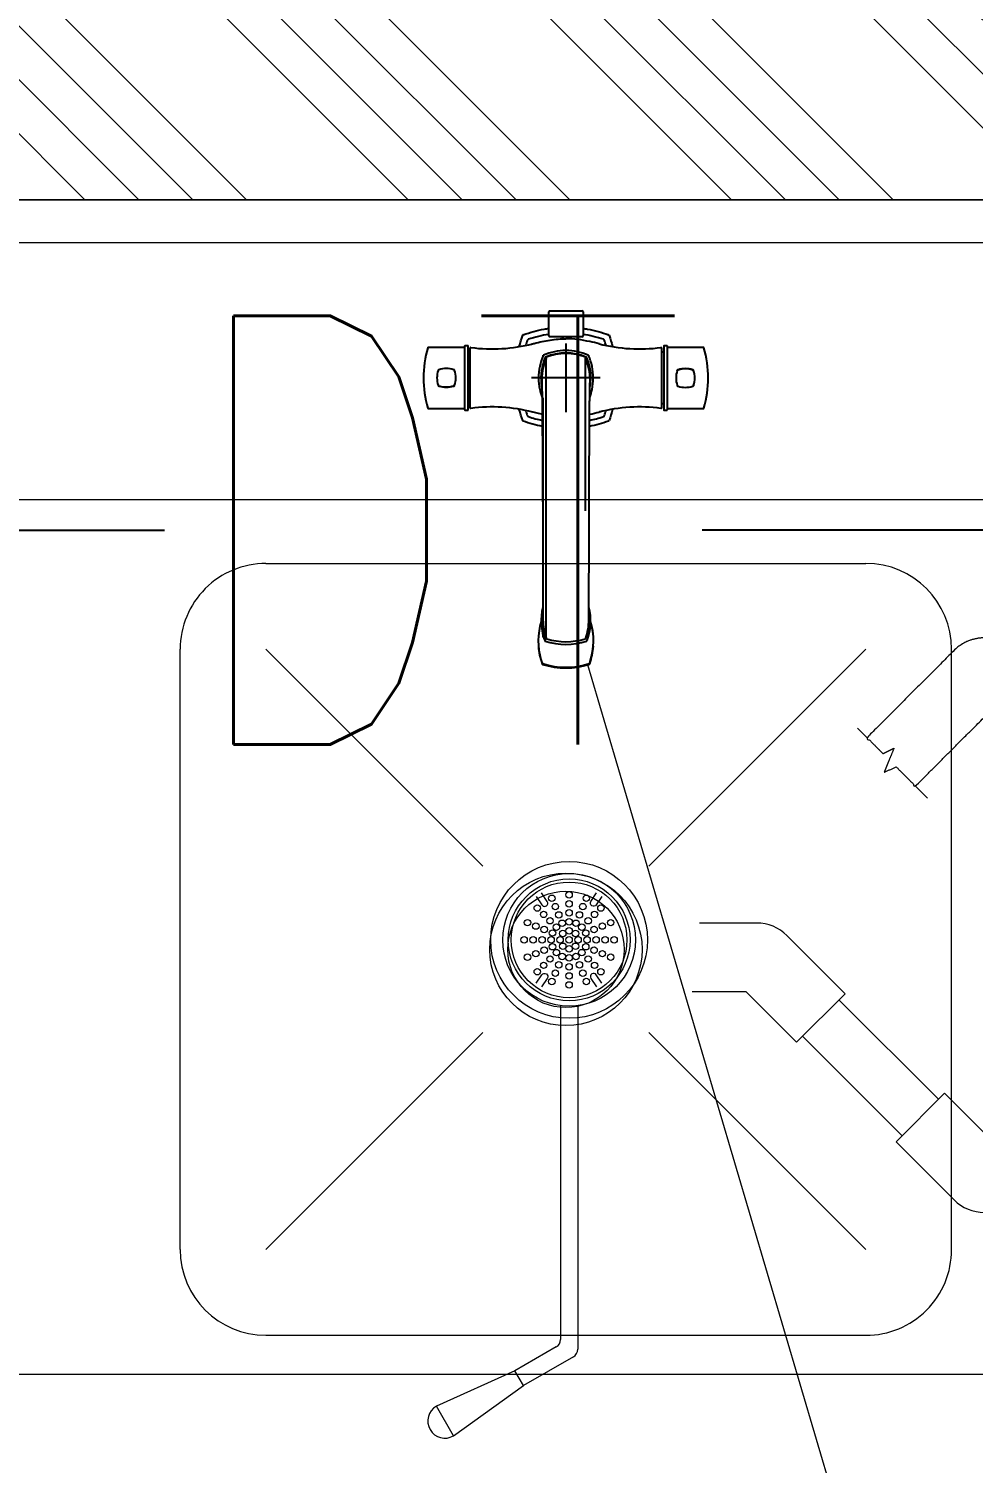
# Model space of a CAD drawing. Header units: millimetres. Extents: x -774950 to -670403, y -1165325 to -1109738.
# Drawn here: x -687709 to -687158, y -1157152 to -1156316 of the extents above; entities that cross this region are included whole.
import ezdxf
from ezdxf.lldxf.tags import DXFTag

# ---------------------------------------------------------------- set-up
doc = ezdxf.new("R2010")
doc.units = ezdxf.units.MM
doc.header["$LTSCALE"] = 3000
doc.header["$MEASUREMENT"] = 0
doc.header["$PDMODE"] = 35
doc.header["$PDSIZE"] = -100
doc.layers.get('0').update_dxf_attribs({"linetype": 'CONTINUOUS'})
doc.layers.get('DEFPOINTS').update_dxf_attribs({"linetype": 'CONTINUOUS'})
for name, color, linetype, lineweight in [('150 mm WALL', 134, 'CONTINUOUS', 25), ('A-WALL', 26, 'CONTINUOUS', 25), ('AR_01_WALL', 134, 'CONTINUOUS', 20), ('KIT.EQUIP', 7, 'CONTINUOUS', 0)]:
    doc.layers.add(name, color=color, linetype=linetype, lineweight=lineweight)
doc.layers.add('HATCH', color=8, linetype='CONTINUOUS')
doc.layers.add('TOA-WALL-DADO TILE', color=136, linetype='CONTINUOUS')
doc.styles.get("Standard").update_dxf_attribs({"font": 'simplex.shx', "width": 0.75})
tags = doc.linetypes.add('CENTER2', pattern=[28.575, 19.05, -3.175, 3.175, -3.175]).pattern_tags.tags
tags[10:11] = [DXFTag(74, 4), DXFTag(75, 0), DXFTag(340, '0'), DXFTag(46, 0.0), DXFTag(50, 0.0), DXFTag(44, 0.0), DXFTag(45, 0.0)]
tags[8:9] = [DXFTag(74, 4), DXFTag(75, 0), DXFTag(340, '0'), DXFTag(46, 0.0), DXFTag(50, 0.0), DXFTag(44, 0.0), DXFTag(45, 0.0)]
tags[6:7] = [DXFTag(74, 4), DXFTag(75, 0), DXFTag(340, '0'), DXFTag(46, 0.0), DXFTag(50, 0.0), DXFTag(44, 0.0), DXFTag(45, 0.0)]
tags[4:5] = [DXFTag(74, 4), DXFTag(75, 0), DXFTag(340, '0'), DXFTag(46, 0.0), DXFTag(50, 0.0), DXFTag(44, 0.0), DXFTag(45, 0.0)]
doc.dimstyles.new('DIM @ 150', dxfattribs={"dimtxt": 250, "dimasz": 100, "dimexe": 1, "dimexo": 0, "dimgap": 0.5, "dimtad": 0, "dimdec": 0, "dimzin": 0, "dimdsep": 46, "dimtxsty": 'Standard', "dimblk": 'ARCHTICK', "dimcen": -2, "dimclrd": 8, "dimclre": 8, "dimclrt": 256, "dimadec": 0, "dimazin": 0, "dimtfac": 1, "dimtdec": 0, "dimtofl": 0, "dimtmove": 0, "dimatfit": 3, "dimldrblk": 'OPEN90', "dimfxl": 0, "dimtolj": 1, "dimtzin": 0, "dimlwd": -1, "dimlwe": -1, "dimarcsym": 0})

# ---------------------------------------------------------------- blocks, each defined once
blk = doc.blocks.new('vw layout final block')
at = {"layer": 'A-WALL'}
blk.add_arc((-585636.23, -796985.61), 273600, 256.4814181, 278.3728795, dxfattribs=at)
blk = doc.blocks.new('*U458')
at = {"layer": 'AR_01_WALL'}
h = blk.add_hatch(dxfattribs=at)
h.set_pattern_fill('ANSI34', color=8, scale=7, angle=90)
h.set_pattern_definition([(135, (951725.34, 6184.83), (-94.29269, -94.29269), []), (135, (951725.34, 6216.26), (-94.29269, -94.29269), []), (135, (951725.34, 6247.69), (-94.29269, -94.29269), []), (135, (951725.34, 6279.12), (-94.29269, -94.29269), [])])
h.paths.add_polyline_path([(284136.77, 139951.39), (289584.05, 139951.39), (289584.05, 139751.39), (284136.77, 139751.39)])
blk.add_lwpolyline([(284136.77, 139951.39), (289584.05, 139951.39), (289584.05, 139751.39), (284136.77, 139751.39), (284136.77, 139951.39)], dxfattribs=at)
blk = doc.blocks.new('A$C8e77bee2')
at = {"layer": 'KIT.EQUIP'}
for p, q in [((-334.93, 67.45), (-317.61, 77.45)), ((-296.94, 31.65), (-317.61, 77.45)), ((-334.93, 67.45), (-305.6, 26.65)), ((-305.6, 26.65), (-296.94, 31.65)), ((-288.77, -2.5), (-305.6, 26.65)), ((-283, 7.5), (-296.94, 31.65)), ((-84.44, 5), (-278.67, 5)), ((-84.44, -5), (-284.44, -5))]:
    blk.add_line(p, q, dxfattribs=at)
for points in [[(-71.01, 19.15), (-66.09, 15.86, -1), (-68.17, 12.74), (-73.09, 16.03)], [(-20.43, 19.15), (-25.35, 15.86, 1), (-23.27, 12.74), (-18.35, 16.03)], [(-71.01, -19.15), (-66.09, -15.86, 1), (-68.17, -12.74), (-73.09, -16.03)], [(-20.43, -19.15), (-25.35, -15.86, -1), (-23.27, -12.74), (-18.35, -16.03)]]:
    blk.add_lwpolyline(points, format="xyb", dxfattribs=at)
at = {"layer": 'KIT.EQUIP', "color": 8, "ltscale": 0.5}
for radius in [45.72, 38.72, 35.56, 33.72]:
    blk.add_circle((-45.72, 0), radius, dxfattribs=at)
at = {"layer": 'KIT.EQUIP'}
for centre in [(-55.77, 24.25), (-45.72, 26.25), (-35.67, 24.25), (-64.28, 18.56), (-53.76, 19.4), (-45.72, 21), (-45.72, 15.75), (-37.68, 19.4), (-27.16, 18.56), (-69.97, 10.05), (-65.12, 8.04), (-60.57, 14.85), (-56.86, 11.14), (-53.14, 7.42), (-51.75, 14.55), (-49.74, 9.7), (-45.72, 10.5), (-41.7, 9.7), (-39.69, 14.55), (-38.3, 7.42), (-34.58, 11.14), (-30.87, 14.85), (-26.32, 8.04), (-21.47, 10.05), (-71.97, 0), (-66.72, 0), (-61.47, 0), (-60.27, 6.03), (-56.22, 0), (-55.42, 4.02), (-50.97, 0), (-49.43, 3.71), (-45.72, 5.25), (-45.72, 0), (-42.01, 3.71), (-40.47, 0), (-36.02, 4.02), (-35.22, 0), (-31.17, 6.03), (-29.97, 0), (-24.72, 0), (-19.47, 0), (-69.97, -10.05), (-65.12, -8.04), (-60.27, -6.03), (-55.42, -4.02), (-53.14, -7.42), (-49.74, -9.7), (-49.43, -3.71), (-45.72, -5.25), (-42.01, -3.71), (-41.7, -9.7), (-38.3, -7.42), (-36.02, -4.02), (-31.17, -6.03), (-26.32, -8.04), (-21.47, -10.05), (-64.28, -18.56), (-60.57, -14.85), (-56.86, -11.14), (-51.75, -14.55), (-45.72, -10.5), (-45.72, -15.75), (-39.69, -14.55), (-34.58, -11.14), (-30.87, -14.85), (-27.16, -18.56), (-55.77, -24.25), (-53.76, -19.4), (-45.72, -21), (-45.72, -26.25), (-37.68, -19.4), (-35.67, -24.25)]:
    blk.add_circle(centre, 1.88, dxfattribs=at)
for centre, radius, start, end in [((-326.27, 72.45), 9.95, 30, 210), ((-278.67, 10), 5, 210, 270), ((-284.44, 0), 5, 210, 270)]:
    blk.add_arc(centre, radius, start, end, dxfattribs=at)
blk = doc.blocks.new('mixer')
at = {"color": 7, "linetype": 'Continuous'}
for p, q in [((-697614.57, -966509.13), (-697614.88, -966510.06)), ((-697614.55, -966508.68), (-697614.67, -966509.03)), ((-697586.67, -966509.03), (-697586.78, -966508.68)), ((-697616.77, -966521.58), (-697616.77, -966521.74)), ((-697584.56, -966521.74), (-697584.56, -966521.58)), ((-697615.07, -966533.65), (-697615.07, -966533.98)), ((-697586.27, -966533.98), (-697586.27, -966533.65)), ((-697612.19, -966597.99), (-697612.19, -966686.87)), ((-697589.15, -966598.27), (-697589.15, -966686.6)), ((-697659.97, -966657.59), (-697680.94, -966657.59)), ((-697659.69, -966659.39), (-697659.69, -966656.73)), ((-697657.9, -966656.6), (-697659.5, -966656.6)), ((-697657.71, -966659.38), (-697657.71, -966656.73)), ((-697656.67, -966658.15), (-697656.67, -966692.64)), ((-697544.67, -966692.64), (-697544.67, -966658.15)), ((-697543.63, -966656.73), (-697543.63, -966691.32)), ((-697541.84, -966656.6), (-697543.44, -966656.6)), ((-697541.65, -966656.73), (-697541.65, -966691.32)), ((-697520.39, -966657.59), (-697541.37, -966657.59)), ((-697659.69, -966694.05), (-697659.69, -966659.46)), ((-697657.71, -966694.05), (-697657.71, -966659.46)), ((-697656.67, -966660.46), (-697657.71, -966660.45)), ((-697543.63, -966660.45), (-697544.67, -966660.46)), ((-697600.67, -966677.28), (-697600.67, -966673.5)), ((-697614.91, -966678.39), (-697615.02, -966678.39)), ((-697614.93, -966678.29), (-697614.99, -966678.29)), ((-697602.56, -966675.39), (-697599.23, -966675.39)), ((-697586.31, -966678.39), (-697586.42, -966678.39)), ((-697586.41, -966678.29), (-697586.34, -966678.29)), ((-697657.71, -966690.33), (-697656.67, -966690.33)), ((-697613.95, -966688.4), (-697613.93, -966688.45)), ((-697613.93, -966688.45), (-697613.9, -966688.52)), ((-697613.89, -966688.55), (-697613.86, -966688.58)), ((-697613.86, -966688.58), (-697613.86, -966688.58)), ((-697613.8, -966688.63), (-697613.73, -966688.66)), ((-697613.73, -966688.66), (-697613.68, -966688.68)), ((-697612.81, -966687.25), (-697612.81, -966687.25)), ((-697612.53, -966687.53), (-697612.53, -966687.53)), ((-697588.8, -966687.53), (-697588.8, -966687.53)), ((-697588.53, -966687.25), (-697588.53, -966687.25)), ((-697587.66, -966688.68), (-697587.61, -966688.66)), ((-697587.61, -966688.66), (-697587.54, -966688.63)), ((-697587.5, -966688.61), (-697587.48, -966688.58)), ((-697587.48, -966688.58), (-697587.47, -966688.58)), ((-697587.43, -966688.52), (-697587.4, -966688.45)), ((-697587.4, -966688.45), (-697587.38, -966688.4)), ((-697544.67, -966690.33), (-697543.63, -966690.33)), ((-697543.63, -966691.4), (-697543.63, -966694.05)), ((-697541.65, -966691.39), (-697541.65, -966694.05)), ((-697680.94, -966693.19), (-697659.97, -966693.19)), ((-697659.5, -966694.19), (-697657.9, -966694.19)), ((-697610.66, -966713.92), (-697610.66, -966699.93)), ((-697610.16, -966699.43), (-697591.17, -966699.43)), ((-697602.39, -966698.16), (-697602.39, -966699.43)), ((-697598.94, -966699.43), (-697598.94, -966698.16)), ((-697590.67, -966699.93), (-697590.67, -966713.92)), ((-697543.44, -966694.19), (-697541.84, -966694.19)), ((-697541.37, -966693.19), (-697520.39, -966693.19)), ((-697591.17, -966714.42), (-697610.16, -966714.42))]:
    blk.add_line(p, q, dxfattribs=at)
at = {"color": 7, "linetype": 'CENTER2'}
for p, q in [((-697600.67, -966695.39), (-697600.67, -966655.39)), ((-697620.67, -966675.39), (-697580.67, -966675.39))]:
    blk.add_line(p, q, dxfattribs=at)
at = {"color": 7, "linetype": 'Continuous'}
for centre, radius, start, end in [((-697600.67, -966551.69), 45.36, 72.55668, 107.4449), ((-697600.67, -966551.76), 45.04, 72.45133, 107.54309), ((-697578.58, -966522.02), 38.2, 161.77982, 197.29412), ((-697578.02, -966521.59), 38.75, 160.62167, 176.15859), ((-697614.47, -966508.75), 0.11, 142.2874, 169.76214), ((-697614.14, -966508.84), 0.449, 107.06677, 159.83716), ((-697614.09, -966509.3), 0.5, 107.59335, 160.48194), ((-697587.24, -966509.3), 0.5, 19.51806, 72.40665), ((-697587.19, -966508.82), 0.433, 19.11087, 73.9931), ((-697623.3, -966521.59), 38.74, 3.83845, 19.38153), ((-697612.05, -966518.19), 26.86, 15.17605, 19.71988), ((-697622.75, -966522.02), 38.2, 342.71513, 16.4548), ((-697578.02, -966521.59), 38.75, 179.23526, 179.99477), ((-697578.03, -966521.74), 38.75, 180, 180.91858), ((-697582.28, -966534.33), 31.77, 160.37286, 180.0093), ((-697612.56, -966522.41), 0.5, 108.20791, 159.81076), ((-697600.67, -966558.67), 38.66, 71.84366, 108.15634), ((-697611.73, -966523.8), 0.5, 107.06419, 160.90403), ((-697600.67, -966559.34), 37.74, 72.71225, 107.28603), ((-697589.6, -966523.8), 0.5, 19.09597, 72.93581), ((-552075.72, -966598.27), 145513.43, 179.9708715, 180.0268407), ((-697619.06, -966534.33), 31.77, 359.98984, 19.62593), ((-697588.78, -966522.41), 0.5, 20.18924, 71.79209), ((-849007.77, -966597.99), 151420.58, 359.975095, 0.0279226), ((-697623.3, -966521.59), 38.74, 0.00523, 0.99831), ((-697623.3, -966521.74), 38.74, 359.15124, 0), ((-697578.03, -966521.74), 38.75, 186.46921, 197.14084), ((-697620.43, -966675.39), 63.29, 163.87676, 196.12324), ((-697659.97, -966657.89), 0.3, 20.67473, 90.00625), ((-697656.17, -966658.15), 0.5, 83.43107, 180), ((-697643.65, -966563.95), 94.52, 262.42401, 284.49821), ((-697625.38, -966650.68), 0.5, 109.71868, 160.28135), ((-697559.44, -966675.39), 67.39, 161.04677, 163.55583), ((-697622.35, -966653.7), 0.852, 103.14942, 166.81739), ((-697600.4, -966718.19), 68.98, 101.76208, 108.72603), ((-697702.74, -966329.85), 335.94, 284.13726, 284.22943), ((-697600.94, -966718.19), 68.98, 71.2748, 78.23561), ((-697557.67, -966563.77), 94.7, 255.52301, 277.55523), ((-697578.98, -966653.7), 0.852, 13.19105, 76.90081), ((-697641.89, -966675.39), 67.39, 16.4582, 18.95322), ((-697575.96, -966650.68), 0.5, 19.71868, 70.28135), ((-697545.17, -966658.15), 0.5, 360, 96.26083), ((-697541.37, -966657.89), 0.3, 89.99374, 159.32498), ((-697580.91, -966675.39), 63.29, 343.87676, 16.12324), ((-697661.89, -966675.37), 13.98, 161.99937, 198.00068), ((-697671.75, -966672.13), 3.6, 160.17204, 162.40576), ((-697674.4, -966671.19), 0.797, 143.32859, 155.72332), ((-697674.56, -966671.36), 0.797, 114.27618, 126.67192), ((-697667.77, -966691.89), 22.42, 108.05224, 108.52477), ((-697670.39, -966683.87), 13.98, 71.99932, 108.00063), ((-697667.16, -966674), 3.6, 70.17207, 72.40526), ((-697666.22, -966671.35), 0.791, 53.2674, 65.75836), ((-697666.39, -966671.2), 0.804, 24.28768, 36.58644), ((-697685.77, -966677.62), 21.22, 18.05615, 18.55468), ((-697678.9, -966675.37), 13.98, 341.99932, 18.00063), ((-697584.71, -966675.39), 30.5, 169.8099, 192.72606), ((-697616.62, -966675.39), 30.5, 354.34678, 10.51995), ((-697522.44, -966675.42), 13.98, 161.99932, 198.00063), ((-697515.59, -966677.65), 21.18, 161.45491, 161.95429), ((-697534.95, -966671.24), 0.798, 143.35243, 155.74725), ((-697535.11, -966671.41), 0.798, 114.25322, 126.6471), ((-697528.78, -966690.55), 20.96, 108.04297, 108.54778), ((-697530.94, -966683.92), 13.98, 71.99937, 108.00069), ((-697530.92, -966683.66), 13.53, 72.60459, 107.83963), ((-697527.71, -966674.06), 3.6, 70.1744, 72.4054), ((-697526.77, -966671.41), 0.805, 53.41403, 65.71186), ((-697529.24, -966672.17), 3.08, 17.4195, 19.48373), ((-697526.93, -966671.24), 0.791, 24.24114, 36.73311), ((-697547.02, -966677.89), 21.95, 18.03716, 18.51989), ((-697539.45, -966675.42), 13.98, 341.99937, 18.00068), ((-697654.31, -966672.89), 21.95, 198.03716, 198.51989), ((-697674.41, -966679.54), 0.791, 204.24114, 216.73311), ((-697674.56, -966679.37), 0.805, 233.41403, 245.71186), ((-697672.09, -966678.61), 3.08, 197.4195, 199.48373), ((-697673.62, -966676.73), 3.6, 250.1744, 252.4054), ((-697670.39, -966666.86), 13.98, 251.99937, 288.00069), ((-697670.42, -966667.12), 13.53, 252.16051, 287.83963), ((-697672.56, -966660.23), 20.96, 288.04297, 288.54778), ((-697666.22, -966679.37), 0.798, 294.25322, 306.6471), ((-697666.39, -966679.54), 0.798, 323.35243, 335.74725), ((-697685.74, -966673.13), 21.18, 341.45491, 341.95429), ((-697584.17, -966675.39), 31, 185.55344, 202.01989), ((-697617.17, -966675.39), 31, 337.98011, 354.44656), ((-697515.56, -966673.16), 21.22, 198.05615, 198.55468), ((-697534.94, -966679.58), 0.804, 204.28768, 216.58644), ((-697535.12, -966679.43), 0.791, 233.2674, 245.75836), ((-697534.17, -966676.78), 3.6, 250.17207, 252.40526), ((-697530.94, -966666.91), 13.98, 251.99932, 288.00063), ((-697533.57, -966658.89), 22.42, 288.05224, 288.52477), ((-697526.77, -966679.42), 0.797, 294.27618, 306.67192), ((-697526.93, -966679.59), 0.797, 323.32859, 335.72332), ((-697529.58, -966678.65), 3.6, 340.17204, 342.40576), ((-697612.44, -966686.83), 0.5, 202.01989, 247.28981), ((-697584.71, -966675.39), 30.5, 202.50874, 202.89384), ((-697612.34, -966687.07), 0.5, 202.09047, 247.91083), ((-697600.67, -966658.69), 31, 247.28981, 250.49702), ((-697600.67, -966659.43), 30.5, 247.10779, 292.89221), ((-849032.77, -966597.99), 151420.58, 359.96646, 359.9664848), ((-697589.61, -966686.45), 0.507, 288.43833, 302.77145), ((-632607.24, -966603.73), 64982.26, 180.0733587, 180.0733604), ((-697589.51, -966686.52), 0.393, 280.73308, 335.26496), ((-552075.72, -966598.27), 145513.43, 180.034766, 180.0347915), ((-697600.67, -966658.69), 31, 292.42128, 292.71019), ((-697588.99, -966687.07), 0.5, 292.08917, 337.90953), ((-697588.89, -966686.83), 0.5, 292.71019, 337.98011), ((-697616.62, -966675.39), 30.5, 337.10608, 337.54378), ((-697659.97, -966692.89), 0.3, 269.99374, 339.32498), ((-697656.17, -966692.64), 0.5, 180, 276.2608), ((-697643.66, -966787.01), 94.7, 75.52301, 97.55523), ((-697559.44, -966675.39), 67.39, 196.4582, 198.95322), ((-697622.35, -966697.09), 0.852, 193.19091, 256.9006), ((-697600.4, -966632.59), 68.98, 251.2748, 261.43923), ((-697610.16, -966699.93), 0.5, 90.00436, 179.99564), ((-697591.17, -966699.93), 0.5, 0.00436, 89.99564), ((-697600.94, -966632.59), 68.98, 278.55957, 288.72603), ((-697557.68, -966786.83), 94.52, 82.42401, 104.49821), ((-697498.59, -967020.93), 335.94, 104.13726, 104.22943), ((-697578.98, -966697.09), 0.852, 283.14918, 346.81592), ((-697641.89, -966675.39), 67.39, 341.04672, 343.55584), ((-697545.17, -966692.64), 0.5, 263.43109, 0), ((-697541.37, -966692.89), 0.3, 200.67473, 270.00625), ((-697625.38, -966700.1), 0.5, 199.71868, 250.28135), ((-697575.96, -966700.1), 0.5, 289.71868, 340.28135), ((-697610.16, -966713.92), 0.5, 180.00436, 269.99564), ((-697591.17, -966713.92), 0.5, 270.00436, 359.99564)]:
    blk.add_arc(centre, radius, start, end, dxfattribs=at)
for centre, major_axis, ratio, start_param, end_param in [((-697578.37, -966533.98), (36.7, 0), 0.945802, 2.806892, 3.36911), ((-697578.37, -966533.65), (36.7, 0), 0.945802, 2.806892, 3.141593), ((-697612.56, -966522.41), (0.469, -0.173), 0.306724, 3.141593, 3.253905), ((-697611.73, -966523.8), (0.472, -0.164), 0.308621, 3.141593, 3.258188), ((-697589.6, -966523.8), (-0.472, -0.164), 0.308621, 3.024998, 3.141593), ((-697588.78, -966522.41), (-0.469, -0.173), 0.306724, 3.02928, 3.141593), ((-697622.97, -966533.65), (-36.7, 0), 0.945802, 3.141593, 3.476293), ((-697622.97, -966533.98), (-36.7, 0), 0.945802, 2.918343, 3.476293)]:
    blk.add_ellipse(centre, major_axis=major_axis, ratio=ratio, start_param=start_param, end_param=end_param, dxfattribs=at)
for points, knots in [([(-697614.27, -966508.41), (-697614.27, -966508.41), (-697614.27, -966508.41), (-697614.27, -966508.41), (-697614.26, -966508.41), (-697614.26, -966508.43), (-697614.26, -966508.43)], [0.5699776, 0.5699776, 0.5699776, 0.5699776, 0.6270562, 0.7523963, 0.8880914, 1, 1, 1, 1]), ([(-697587.07, -966508.43), (-697587.07, -966508.43), (-697587.07, -966508.41), (-697587.07, -966508.41), (-697587.07, -966508.41), (-697587.07, -966508.41), (-697587.07, -966508.41)], [0, 0, 0, 0, 0.1119232, 0.2476076, 0.3729481, 0.4297521, 0.4297521, 0.4297521, 0.4297521]), ([(-697586.78, -966508.68), (-697586.77, -966508.68), (-697586.77, -966508.69), (-697586.76, -966508.71), (-697586.76, -966508.72), (-697586.76, -966508.73)], [0.6930011, 0.6930011, 0.6930011, 0.6930011, 0.7523963, 0.8880914, 1, 1, 1, 1]), ([(-697614.05, -966534.33), (-697614.06, -966534.64), (-697614.06, -966535.37), (-697614.07, -966536.98), (-697614.08, -966539.04), (-697614.09, -966541.35), (-697614.1, -966543.88), (-697614.11, -966546.58), (-697614.12, -966549.39), (-697614.13, -966552.51), (-697614.14, -966555.89), (-697614.14, -966559.48), (-697614.15, -966562.9), (-697614.15, -966566.2), (-697614.15, -966569.5), (-697614.16, -966573.14), (-697614.16, -966577.17), (-697614.16, -966581.64), (-697614.17, -966586.33), (-697614.18, -966591.28), (-697614.19, -966596.17), (-697614.21, -966600.96), (-697614.23, -966605.6), (-697614.24, -966610.32), (-697614.27, -966615.04), (-697614.29, -966619.67), (-697614.31, -966624.48), (-697614.34, -966629.43), (-697614.37, -966634.45), (-697614.39, -966639.23), (-697614.42, -966643.79), (-697614.44, -966647.89), (-697614.46, -966651.59), (-697614.48, -966654.91), (-697614.5, -966658.06), (-697614.53, -966660.99), (-697614.55, -966663.68), (-697614.58, -966665.87), (-697614.61, -966667.61), (-697614.64, -966669.01), (-697614.67, -966670.24), (-697614.7, -966671.33), (-697614.72, -966672.29), (-697614.74, -966673.14), (-697614.75, -966673.89), (-697614.75, -966674.53), (-697614.74, -966675.07), (-697614.72, -966675.49), (-697614.71, -966675.8), (-697614.7, -966676.01), (-697614.69, -966676.21), (-697614.66, -966676.62), (-697614.6, -966677.39), (-697614.46, -966678.57), (-697614.23, -966679.95), (-697613.9, -966681.47), (-697613.48, -966683.06), (-697612.91, -966684.82), (-697612.48, -966685.9), (-697612.22, -966686.55)], [0, 0, 0, 0, 0.011307, 0.031347, 0.051228, 0.070945, 0.090494, 0.109874, 0.128766, 0.146708, 0.169146, 0.189891, 0.208941, 0.226419, 0.243785, 0.261463, 0.28309, 0.305181, 0.328025, 0.351786, 0.376452, 0.397691, 0.419548, 0.442004, 0.46452, 0.48686, 0.509017, 0.535351, 0.561407, 0.587203, 0.612753, 0.638384, 0.660044, 0.681974, 0.704168, 0.726618, 0.749315, 0.772252, 0.789544, 0.806618, 0.823451, 0.840056, 0.856457, 0.872677, 0.888728, 0.903495, 0.915902, 0.925944, 0.93008, 0.933629, 0.936597, 0.939627, 0.944944, 0.951995, 0.960966, 0.969047, 0.978362, 0.988985, 1, 1, 1, 1]), ([(-697589.18, -966686.71), (-697588.88, -966685.96), (-697588.4, -966684.77), (-697587.8, -966682.89), (-697587.39, -966681.29), (-697587.1, -966679.94), (-697586.91, -966678.8), (-697586.79, -966677.87), (-697586.73, -966677.28), (-697586.69, -966676.86), (-697586.65, -966676.27), (-697586.62, -966675.61), (-697586.59, -966674.94), (-697586.59, -966674.34), (-697586.59, -966673.63), (-697586.6, -966672.83), (-697586.62, -966671.84), (-697586.65, -966670.61), (-697586.69, -966669.04), (-697586.73, -966667.16), (-697586.76, -966664.92), (-697586.8, -966662.35), (-697586.82, -966659.52), (-697586.84, -966656.49), (-697586.86, -966653.3), (-697586.88, -966649.98), (-697586.9, -966646.32), (-697586.92, -966642.29), (-697586.95, -966637.83), (-697586.97, -966633.14), (-697587, -966628.2), (-697587.03, -966623.33), (-697587.05, -966618.58), (-697587.07, -966613.99), (-697587.09, -966609.33), (-697587.11, -966604.66), (-697587.13, -966600.09), (-697587.14, -966595.38), (-697587.15, -966590.57), (-697587.16, -966585.71), (-697587.17, -966581.09), (-697587.18, -966576.7), (-697587.18, -966572.73), (-697587.18, -966569.14), (-697587.19, -966565.88), (-697587.19, -966562.6), (-697587.19, -966559.2), (-697587.2, -966555.63), (-697587.21, -966552.28), (-697587.21, -966549.2), (-697587.22, -966546.42), (-697587.23, -966543.75), (-697587.24, -966541.26), (-697587.25, -966538.97), (-697587.27, -966536.95), (-697587.28, -966535.36), (-697587.28, -966534.63), (-697587.28, -966534.33)], [0, 0, 0, 0, 0.011874, 0.022178, 0.031007, 0.038445, 0.044581, 0.050583, 0.055135, 0.059606, 0.064354, 0.076092, 0.089504, 0.104421, 0.120041, 0.136313, 0.153238, 0.174045, 0.195824, 0.218587, 0.241481, 0.264247, 0.286652, 0.308685, 0.330336, 0.351597, 0.372466, 0.397012, 0.421637, 0.446616, 0.471966, 0.4977, 0.519436, 0.541426, 0.563667, 0.585746, 0.60722, 0.62809, 0.652329, 0.675681, 0.698137, 0.719904, 0.741223, 0.758652, 0.775775, 0.793142, 0.812104, 0.832723, 0.854999, 0.872794, 0.891512, 0.910667, 0.929987, 0.949473, 0.969117, 0.988917, 1, 1, 1, 1]), ([(-697680.94, -966657.59), (-697680.98, -966657.6), (-697681.04, -966657.6), (-697681.12, -966657.65), (-697681.19, -966657.72), (-697681.22, -966657.78), (-697681.23, -966657.81)], [0, 0, 0, 0, 0.253077, 0.49997, 0.746878, 1, 1, 1, 1]), ([(-697659.5, -966656.6), (-697659.52, -966656.6), (-697659.56, -966656.6), (-697659.62, -966656.63), (-697659.66, -966656.68), (-697659.68, -966656.71), (-697659.69, -966656.73)], [0, 0, 0, 0, 0.257624, 0.506088, 0.751959, 1, 1, 1, 1]), ([(-697657.71, -966656.73), (-697657.72, -966656.71), (-697657.73, -966656.68), (-697657.78, -966656.63), (-697657.83, -966656.6), (-697657.87, -966656.6), (-697657.9, -966656.6)], [0, 0, 0, 0, 0.248041, 0.493912, 0.742376, 1, 1, 1, 1]), ([(-697614.48, -966654.17), (-697614.54, -966654.18), (-697614.6, -966654.2), (-697616.49, -966654.6), (-697618.32, -966655.03), (-697620.15, -966655.48)], [0.2467444, 0.2467444, 0.2467444, 0.2467444, 0.25, 0.25, 0.3497614, 0.3497614, 0.3497614, 0.3497614]), ([(-697586.86, -966654.17), (-697586.72, -966654.2), (-697586.03, -966654.35), (-697584.8, -966654.62), (-697583.2, -966654.99), (-697582.01, -966655.28), (-697581.35, -966655.44), (-697581.19, -966655.48)], [0.2479812, 0.2479812, 0.2479812, 0.2479812, 0.2552183, 0.2859201, 0.3151328, 0.3428288, 0.3514822, 0.3514822, 0.3514822, 0.3514822]), ([(-697543.44, -966656.6), (-697543.46, -966656.6), (-697543.5, -966656.6), (-697543.56, -966656.63), (-697543.6, -966656.68), (-697543.62, -966656.71), (-697543.63, -966656.73)], [0, 0, 0, 0, 0.257624, 0.506088, 0.751959, 1, 1, 1, 1]), ([(-697541.65, -966656.73), (-697541.66, -966656.71), (-697541.67, -966656.68), (-697541.72, -966656.63), (-697541.77, -966656.6), (-697541.81, -966656.6), (-697541.84, -966656.6)], [0, 0, 0, 0, 0.248041, 0.493912, 0.742376, 1, 1, 1, 1]), ([(-697520.11, -966657.81), (-697520.12, -966657.78), (-697520.14, -966657.72), (-697520.21, -966657.65), (-697520.3, -966657.6), (-697520.36, -966657.6), (-697520.39, -966657.59)], [0, 0, 0, 0, 0.253122, 0.50003, 0.746923, 1, 1, 1, 1]), ([(-697614.6, -966664.03), (-697615.14, -966665.53), (-697616.23, -966669.26), (-697616.9, -966675.39), (-697616.17, -966682.11), (-697614.8, -966686.38), (-697613.95, -966688.4)], [0.0660486, 0.0660486, 0.0660486, 0.0660486, 0.2460589, 0.5, 0.7539411, 1, 1, 1, 1]), ([(-697587.38, -966688.4), (-697586.54, -966686.38), (-697585.17, -966682.11), (-697584.44, -966675.39), (-697585.11, -966669.26), (-697586.19, -966665.53), (-697586.74, -966664.03)], [0, 0, 0, 0, 0.2460589, 0.5, 0.7539411, 0.9338995, 0.9338995, 0.9338995, 0.9338995]), ([(-697613.68, -966688.68), (-697611.65, -966689.52), (-697607.39, -966690.89), (-697600.67, -966691.62), (-697593.95, -966690.89), (-697589.68, -966689.52), (-697587.66, -966688.68)], [0, 0, 0, 0, 0.246059, 0.5, 0.753941, 1, 1, 1, 1]), ([(-697588.88, -966687.46), (-697590.76, -966688.23), (-697592.69, -966688.82), (-697596.62, -966689.64), (-697598.62, -966689.86), (-697602.72, -966689.86), (-697604.72, -966689.64), (-697608.65, -966688.82), (-697610.57, -966688.23), (-697612.46, -966687.46)], [0, 0, 0, 0, 0.25, 0.25, 0.5, 0.5, 0.75, 0.75, 1, 1, 1, 1]), ([(-697612.41, -966687.4), (-697610.53, -966688.17), (-697608.61, -966688.77), (-697604.7, -966689.58), (-697602.71, -966689.79), (-697598.63, -966689.79), (-697596.63, -966689.58), (-697592.73, -966688.77), (-697590.81, -966688.17), (-697588.93, -966687.4)], [0, 0, 0, 0, 0.25, 0.25, 0.5, 0.5, 0.75, 0.75, 1, 1, 1, 1]), ([(-697612.22, -966686.63), (-697612.21, -966686.65), (-697612.2, -966686.68), (-697612.12, -966686.79), (-697612, -966686.91), (-697611.91, -966686.92), (-697611.9, -966686.92)], [0, 0, 0, 0, 0.317614, 0.635171, 0.941227, 1, 1, 1, 1]), ([(-697611.9, -966686.92), (-697611.9, -966686.93), (-697611.9, -966686.92), (-697611.89, -966686.93), (-697611.89, -966686.93), (-697611.89, -966686.93)], [0.8362736, 0.8362736, 0.8362736, 0.8362736, 0.875, 0.875, 1, 1, 1, 1]), ([(-697681.23, -966692.97), (-697681.22, -966693), (-697681.19, -966693.06), (-697681.12, -966693.13), (-697681.04, -966693.18), (-697680.98, -966693.18), (-697680.94, -966693.19)], [0, 0, 0, 0, 0.253122, 0.50003, 0.746923, 1, 1, 1, 1]), ([(-697659.69, -966694.05), (-697659.68, -966694.07), (-697659.66, -966694.1), (-697659.62, -966694.15), (-697659.56, -966694.18), (-697659.52, -966694.18), (-697659.5, -966694.18)], [0, 0, 0, 0, 0.248041, 0.493912, 0.742376, 1, 1, 1, 1]), ([(-697657.9, -966694.18), (-697657.87, -966694.18), (-697657.83, -966694.18), (-697657.78, -966694.15), (-697657.73, -966694.1), (-697657.72, -966694.07), (-697657.71, -966694.05)], [0, 0, 0, 0, 0.257624, 0.506088, 0.751959, 1, 1, 1, 1]), ([(-697620.15, -966695.3), (-697618.32, -966695.75), (-697616.49, -966696.18), (-697612.36, -966697.06), (-697610.05, -966697.49), (-697605.36, -966698.07), (-697603, -966698.23), (-697600.67, -966698.23)], [0.6502394, 0.6502394, 0.6502394, 0.6502394, 0.75, 0.75, 0.875, 0.875, 1, 1, 1, 1]), ([(-697602.4, -966698.49), (-697602.52, -966698.5), (-697602.62, -966698.51), (-697603.01, -966698.56), (-697603.15, -966698.61), (-697603.18, -966698.73), (-697603.09, -966698.81), (-697602.69, -966698.93), (-697602.56, -966698.96), (-697602.4, -966698.99)], [0.1819131, 0.1819131, 0.1819131, 0.1819131, 0.25, 0.25, 0.5, 0.5, 0.75, 0.75, 0.834677, 0.834677, 0.834677, 0.834677]), ([(-697581.19, -966695.3), (-697581.54, -966695.38), (-697583.43, -966695.84), (-697586.85, -966696.64), (-697591.47, -966697.52), (-697596.07, -966698.12), (-697599.14, -966698.2), (-697600.67, -966698.23)], [0.6485599, 0.6485599, 0.6485599, 0.6485599, 0.6676377, 0.7525735, 0.8360837, 0.9183953, 1, 1, 1, 1]), ([(-697598.93, -966698.99), (-697598.77, -966698.96), (-697598.64, -966698.92), (-697598.25, -966698.81), (-697598.15, -966698.73), (-697598.19, -966698.61), (-697598.33, -966698.56), (-697598.72, -966698.51), (-697598.81, -966698.5), (-697598.93, -966698.49)], [0.1656099, 0.1656099, 0.1656099, 0.1656099, 0.25, 0.25, 0.5, 0.5, 0.75, 0.75, 0.8169597, 0.8169597, 0.8169597, 0.8169597]), ([(-697543.63, -966694.05), (-697543.62, -966694.07), (-697543.6, -966694.1), (-697543.56, -966694.15), (-697543.5, -966694.18), (-697543.46, -966694.18), (-697543.44, -966694.18)], [0, 0, 0, 0, 0.248041, 0.493912, 0.742376, 1, 1, 1, 1]), ([(-697541.84, -966694.18), (-697541.81, -966694.18), (-697541.77, -966694.18), (-697541.72, -966694.15), (-697541.67, -966694.1), (-697541.66, -966694.07), (-697541.65, -966694.05)], [0, 0, 0, 0, 0.257624, 0.506088, 0.751959, 1, 1, 1, 1]), ([(-697520.39, -966693.19), (-697520.36, -966693.18), (-697520.3, -966693.18), (-697520.21, -966693.13), (-697520.14, -966693.06), (-697520.12, -966693), (-697520.11, -966692.97)], [0, 0, 0, 0, 0.253077, 0.49997, 0.746878, 1, 1, 1, 1]), ([(-697610.67, -966704.3), (-697611.54, -966704.18), (-697612.41, -966704.04), (-697617.42, -966703.13), (-697621.54, -966702), (-697625.54, -966700.57)], [0.6977409, 0.6977409, 0.6977409, 0.6977409, 0.75, 0.75, 1, 1, 1, 1]), ([(-697575.79, -966700.57), (-697579.8, -966702.01), (-697583.91, -966703.13), (-697588.94, -966704.04), (-697589.8, -966704.18), (-697590.67, -966704.31)], [0, 0, 0, 0, 0.25, 0.25, 0.3016374, 0.3016374, 0.3016374, 0.3016374])]:
    blk.add_open_spline(points, degree=3, knots=knots, dxfattribs=at)
for points, degree in [([(-697625.54, -966650.21), (-697621.92, -966648.91), (-697618.2, -966647.87), (-697614.44, -966647.12)], 3), ([(-697586.89, -966647.12), (-697583.14, -966647.86), (-697579.42, -966648.91), (-697575.79, -966650.21)], 3), ([(-697627.88, -966657.06), (-697627.3, -966654.86), (-697626.62, -966652.67), (-697625.85, -966650.51)], 3), ([(-697575.49, -966650.51), (-697574.72, -966652.66), (-697574.04, -966654.84), (-697573.46, -966657.04)], 3), ([(-697675.14, -966670.91), (-697675.14, -966670.9), (-697675.14, -966670.9), (-697675.14, -966670.89), (-697675.14, -966670.88), (-697675.13, -966670.88), (-697675.13, -966670.87), (-697675.13, -966670.86)], 7), ([(-697674.85, -966670.61), (-697674.85, -966670.62), (-697674.86, -966670.62), (-697674.86, -966670.62), (-697674.87, -966670.62), (-697674.87, -966670.62), (-697674.88, -966670.63), (-697674.89, -966670.63)], 7), ([(-697665.94, -966670.61), (-697665.93, -966670.62), (-697665.92, -966670.62), (-697665.92, -966670.62), (-697665.91, -966670.62), (-697665.9, -966670.63), (-697665.9, -966670.63), (-697665.89, -966670.63)], 7), ([(-697665.64, -966670.91), (-697665.64, -966670.91), (-697665.64, -966670.9), (-697665.65, -966670.89), (-697665.65, -966670.89), (-697665.65, -966670.88), (-697665.65, -966670.88), (-697665.65, -966670.87)], 7), ([(-697535.69, -966670.96), (-697535.69, -966670.96), (-697535.69, -966670.95), (-697535.69, -966670.94), (-697535.69, -966670.94), (-697535.68, -966670.93), (-697535.68, -966670.93), (-697535.68, -966670.92)], 7), ([(-697535.4, -966670.66), (-697535.4, -966670.67), (-697535.41, -966670.67), (-697535.41, -966670.67), (-697535.42, -966670.67), (-697535.42, -966670.67), (-697535.43, -966670.68), (-697535.43, -966670.68)], 7), ([(-697526.49, -966670.66), (-697526.48, -966670.67), (-697526.47, -966670.67), (-697526.47, -966670.67), (-697526.46, -966670.67), (-697526.45, -966670.68), (-697526.45, -966670.68), (-697526.44, -966670.68)], 7), ([(-697526.19, -966670.96), (-697526.19, -966670.96), (-697526.19, -966670.95), (-697526.2, -966670.94), (-697526.2, -966670.94), (-697526.2, -966670.93), (-697526.2, -966670.93), (-697526.2, -966670.92)], 7), ([(-697675.14, -966679.82), (-697675.14, -966679.83), (-697675.14, -966679.83), (-697675.14, -966679.84), (-697675.14, -966679.84), (-697675.13, -966679.85), (-697675.13, -966679.85), (-697675.13, -966679.86)], 7), ([(-697674.85, -966680.12), (-697674.85, -966680.11), (-697674.86, -966680.11), (-697674.87, -966680.11), (-697674.87, -966680.11), (-697674.88, -966680.11), (-697674.89, -966680.1), (-697674.89, -966680.1)], 7), ([(-697665.94, -966680.12), (-697665.93, -966680.12), (-697665.93, -966680.11), (-697665.92, -966680.11), (-697665.92, -966680.11), (-697665.91, -966680.11), (-697665.91, -966680.11), (-697665.9, -966680.1)], 7), ([(-697665.64, -966679.82), (-697665.64, -966679.83), (-697665.64, -966679.83), (-697665.65, -966679.84), (-697665.65, -966679.84), (-697665.65, -966679.85), (-697665.65, -966679.85), (-697665.65, -966679.86)], 7), ([(-697614.99, -966678.29), (-697614.99, -966678.32), (-697614.98, -966678.36), (-697614.98, -966678.39)], 3), ([(-697612.68, -966687.13), (-697613.84, -966684.29), (-697614.62, -966681.35), (-697614.93, -966678.29)], 3), ([(-697588.65, -966687.13), (-697587.5, -966684.29), (-697586.72, -966681.35), (-697586.41, -966678.29)], 3), ([(-697586.34, -966678.29), (-697586.35, -966678.32), (-697586.35, -966678.36), (-697586.35, -966678.39)], 3), ([(-697535.69, -966679.87), (-697535.69, -966679.88), (-697535.69, -966679.88), (-697535.69, -966679.89), (-697535.69, -966679.89), (-697535.68, -966679.9), (-697535.68, -966679.9), (-697535.68, -966679.91)], 7), ([(-697535.4, -966680.17), (-697535.4, -966680.16), (-697535.41, -966680.16), (-697535.42, -966680.16), (-697535.42, -966680.16), (-697535.43, -966680.16), (-697535.44, -966680.15), (-697535.44, -966680.15)], 7), ([(-697526.49, -966680.17), (-697526.48, -966680.17), (-697526.48, -966680.16), (-697526.47, -966680.16), (-697526.47, -966680.16), (-697526.46, -966680.16), (-697526.46, -966680.16), (-697526.45, -966680.15)], 7), ([(-697526.19, -966679.87), (-697526.19, -966679.88), (-697526.19, -966679.88), (-697526.2, -966679.89), (-697526.2, -966679.9), (-697526.2, -966679.9), (-697526.21, -966679.91), (-697526.21, -966679.92)], 7), ([(-697613.86, -966688.58), (-697613.88, -966688.57), (-697613.89, -966688.54), (-697613.9, -966688.52)], 3), ([(-697613.8, -966688.63), (-697613.82, -966688.62), (-697613.84, -966688.6), (-697613.86, -966688.58)], 3), ([(-697612.7, -966687.25), (-697612.64, -966687.34), (-697612.56, -966687.42), (-697612.46, -966687.46)], 3), ([(-697612.41, -966687.4), (-697612.53, -966687.35), (-697612.63, -966687.25), (-697612.68, -966687.13)], 3), ([(-697611.91, -966686.92), (-697611.91, -966686.92), (-697611.9, -966686.92), (-697611.9, -966686.92)], 3), ([(-697588.93, -966687.4), (-697588.8, -966687.35), (-697588.71, -966687.25), (-697588.65, -966687.13)], 3), ([(-697588.64, -966687.25), (-697588.69, -966687.34), (-697588.78, -966687.42), (-697588.88, -966687.46)], 3), ([(-697587.5, -966688.61), (-697587.51, -966688.62), (-697587.53, -966688.62), (-697587.54, -966688.63)], 3), ([(-697587.43, -966688.52), (-697587.44, -966688.54), (-697587.46, -966688.57), (-697587.47, -966688.58)], 3), ([(-697625.85, -966700.27), (-697626.62, -966698.12), (-697627.3, -966695.94), (-697627.88, -966693.74)], 3), ([(-697573.45, -966693.72), (-697574.03, -966695.92), (-697574.72, -966698.11), (-697575.49, -966700.27)], 3)]:
    blk.add_open_spline(points, degree=degree, dxfattribs=at)
blk = doc.blocks.new('_ArchTick')
at = {"color": 0, "linetype": 'ByBlock', "const_width": 0.15}
blk.add_lwpolyline([(-0.5, -0.5), (0.5, 0.5)], dxfattribs=at)
blk = doc.blocks.new('*D465')
at = {"layer": 'DEFPOINTS', "color": 0, "transparency": 16777216}
for p in [(-689903.71, -1156415.62, 0), (-685041.49, -1156415.62), (-685041.49, -1156607.96)]:
    blk.add_point(p, dxfattribs=at)
at = {"layer": 'TOA-WALL-DADO TILE', "color": 8, "transparency": 16777216}
for p, q in [((-689903.71, -1156415.62), (-689903.71, -1156608.96)), ((-685041.49, -1156415.62), (-685041.49, -1156608.96)), ((-689903.71, -1156607.96), (-687629.35, -1156607.96)), ((-685041.49, -1156607.96), (-687315.85, -1156607.96))]:
    blk.add_line(p, q, dxfattribs=at)
at = {"layer": 'TOA-WALL-DADO TILE', "color": 8, "transparency": 16777216, "xscale": 100, "yscale": 100, "zscale": 100, "rotation": 180}
blk.add_blockref('_ArchTick', (-689903.71, -1156607.96), dxfattribs=at)
at = {"layer": 'TOA-WALL-DADO TILE', "color": 8, "transparency": 16777216, "xscale": 100, "yscale": 100, "zscale": 100}
blk.add_blockref('_ArchTick', (-685041.49, -1156607.96), dxfattribs=at)
at = {"layer": 'TOA-WALL-DADO TILE', "transparency": 16777216, "insert": (-687472.6, -1156607.96), "char_height": 250, "attachment_point": 5}
blk.add_mtext('\\A1;DT', dxfattribs=at)
blk = doc.blocks.new('_Open90')
at = {"color": 0, "linetype": 'ByBlock'}
for p, q in [((-0.5, 0.5), (0, 0)), ((0, 0), (-1, 0)), ((0, 0), (-0.5, -0.5))]:
    blk.add_line(p, q, dxfattribs=at)

msp = doc.modelspace()

# ---------------------------------------------------------------- linework, layer by layer
at = {"layer": 'KIT.EQUIP'}
for p, q in [((-688245.26, -1156440.29, 0), (-686445.54, -1156440.29, 0)), ((-686445.54, -1156590.29, 0), (-688245.26, -1156590.29, 0)), ((-687570.26, -1156627.41, 0), (-687220.26, -1156627.41, 0)), ((-687620.26, -1157027.41, 0), (-687620.26, -1156677.41, 0)), ((-687570.26, -1156677.41, 0), (-687443.69, -1156803.98, 0)), ((-687346.83, -1156803.98, 0), (-687220.26, -1156677.41, 0)), ((-687170.26, -1157027.41, 0), (-687170.26, -1156677.41, 0)), ((-687570.26, -1157027.41, 0), (-687443.69, -1156900.84, 0)), ((-687346.83, -1156900.84, 0), (-687220.26, -1157027.41, 0)), ((-687570.26, -1157077.41, 0), (-687220.26, -1157077.41, 0)), ((-686445.54, -1157100.29, 0), (-688245.26, -1157100.29, 0))]:
    msp.add_line(p, q, dxfattribs=at)
at = {"layer": 'KIT.EQUIP', "color": 1}
msp.add_line((-687209.84, -1157270.58, 0), (-687382.41, -1156686.45, 0), dxfattribs=at)
at = {"layer": 'KIT.EQUIP', "color": 3, "linetype": 'ByBlock', "ltscale": 100}
for p, q in [((-687219.62, -1156728.94, 0), (-687225.17, -1156723.39, 0)), ((-687184.27, -1156764.29, 0), (-687191.34, -1156757.22, 0))]:
    msp.add_line(p, q, dxfattribs=at)
at = {"layer": 'KIT.EQUIP', "elevation": 0}
msp.add_lwpolyline([(-686445.54, -1156415.29), (-686445.54, -1157165.29), (-688245.26, -1157165.29), (-688245.26, -1156415.29)], close=True, dxfattribs=at)
at = {"layer": 'KIT.EQUIP', "color": 3, "linetype": 'ByBlock', "ltscale": 100, "elevation": 0}
for points in [[(-687321.51, -1156877.03), (-687290.22, -1156877.03), (-687260.72, -1156906.53), (-687232.43, -1156878.24), (-687266.33, -1156844.35, 0.198912), (-687284, -1156837.03), (-687317.27, -1156837.03)], [(-687144.9, -1156965.78), (-687174.4, -1156936.28), (-687202.68, -1156964.57), (-687168.79, -1156998.46, 0.198912), (-687151.11, -1157005.78), (-687095.39, -1157005.78)]]:
    msp.add_lwpolyline(points, format="xyb", dxfattribs=at)
for points in [[(-687177.93, -1156939.82), (-687235.97, -1156881.78)], [(-687257.18, -1156902.99), (-687199.14, -1156961.03)]]:
    msp.add_lwpolyline(points, dxfattribs=at)
at = {"layer": 'KIT.EQUIP'}
for radius in [44.44, 33.92]:
    msp.add_circle((-687395.26, -1156852.41, 0), radius, dxfattribs=at)
for centre, start, end in [((-687570.26, -1156677.41, 0), 90, 180.00033), ((-687220.26, -1156677.41, 0), 0.00033, 90), ((-687570.26, -1157027.41, 0), 180.00033, 270), ((-687220.26, -1157027.41, 0), 270, 0.00033)]:
    msp.add_arc(centre, 50, start, end, dxfattribs=at)
at = {"layer": 'KIT.EQUIP', "color": 3, "linetype": 'ByBlock', "ltscale": 100}
msp.add_rational_spline([(-687210.26, -1156738.3, 0), (-687214.94, -1156733.62, 0), (-687219.62, -1156728.94, 0), (-687194.21, -1156703.52, 0), (-687168.79, -1156678.1, 0), (-687161.47, -1156670.78, 0), (-687151.11, -1156670.78, 0), (-687119.35, -1156670.78, 0), (-687095.39, -1156670.78, 0), (-687095.39, -1156690.78, 0), (-687095.39, -1156710.78, 0), (-687116.25, -1156710.78, 0), (-687144.9, -1156710.78, 0), (-687168.12, -1156734, 0), (-687191.34, -1156757.22, 0), (-687196.93, -1156751.63, 0), (-687202.53, -1156746.03, 0), (-687206.07, -1156747.58, -10.63), (-687209.6, -1156749.12, -21.26), (-687206.73, -1156742.11, -21.26), (-687203.86, -1156735.09, -21.26), (-687207.06, -1156736.7, -10.63), (-687210.26, -1156738.3, 0)], [1, 1, 1, 1, 1, 0.923879532511, 1, 1, 1, 1, 1, 1, 1, 1, 1, 1, 1, 1, 1, 1, 1, 1, 1], degree=2, knots=[0, 0, 0, 1, 1, 2, 2, 2.785398, 2.785398, 3.785398, 3.785398, 4.785398, 4.785398, 5.785398, 5.785398, 6.785398, 6.785398, 7.785398, 7.785398, 8.785398, 8.785398, 9.785398, 9.785398, 10.785398, 10.785398, 10.785398], dxfattribs=at)

# ---------------------------------------------------------------- block references
at = {"ltscale": 20, "rotation": 89.99999999998424}
msp.add_blockref('A$C8e77bee2', (-687393.39, -1156801.14, 0), dxfattribs=at)
at = {"layer": '150 mm WALL', "lineweight": 25}
msp.add_blockref('*U458', (-974040.48, -1296167.01), dxfattribs=at)
at = {"layer": 'A-WALL', "linetype": 'Continuous'}
msp.add_blockref('vw layout final block', (-124968, -92565.68, 0), dxfattribs=at)
at = {"layer": 'HATCH', "linetype": 'Continuous', "rotation": 180}
msp.add_blockref('mixer', (-1384995.93, -2123194.63, 0), dxfattribs=at)

# ---------------------------------------------------------------- dimensions: what is measured, and where the dimension line sits
at = {"layer": 'TOA-WALL-DADO TILE'}
dim = msp.add_linear_dim(base=(-685041.49, -1156607.96), p1=(-689903.71, -1156415.62, 0), p2=(-685041.49, -1156415.62), text='DT', dimstyle='DIM @ 150', dxfattribs=at)
dim.commit()
dim.dimension.update_dxf_attribs({"geometry": '*D465', "text_midpoint": (-687472.6, -1156607.96)})

doc.saveas('drawing.dxf')
